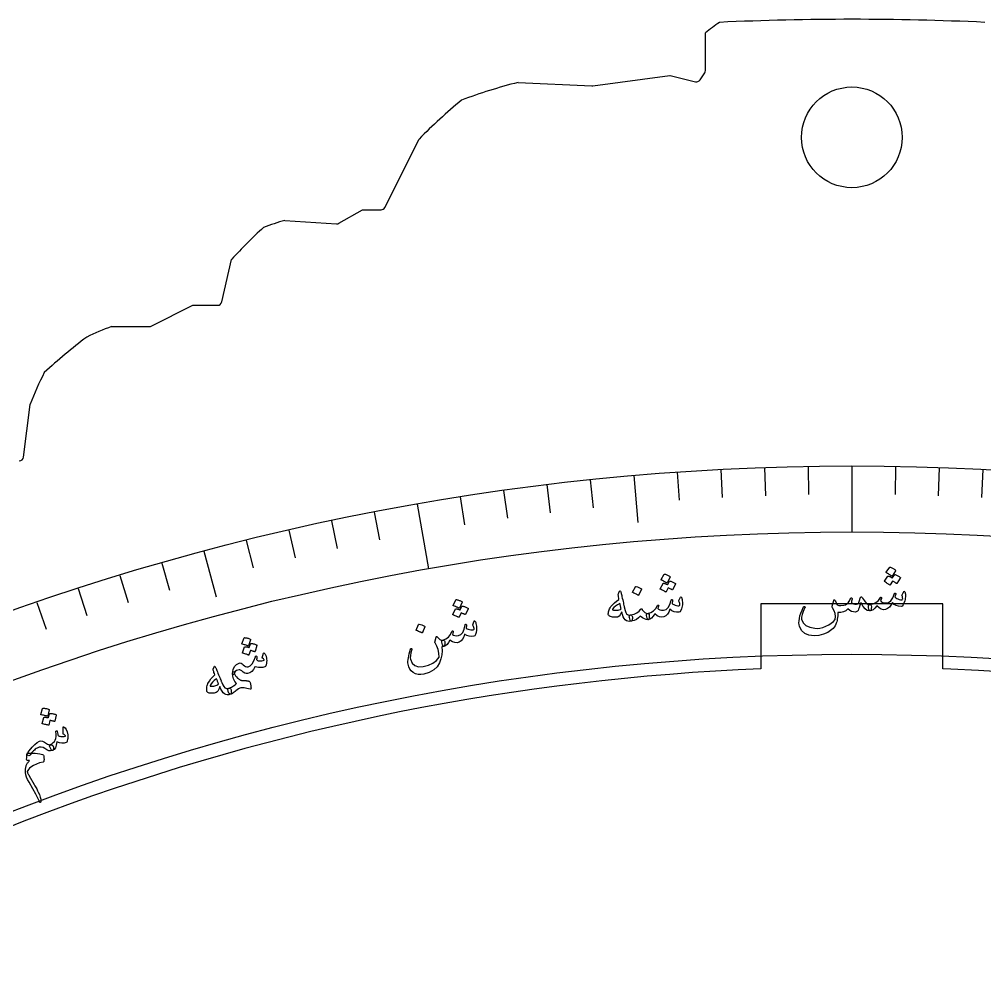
# Model space of a CAD drawing. Header units: millimetres. Extents: x -88 to 88, y -88 to 103.
# Drawn here: x -29.12 to 4.65, y 69.84 to 103.16 of the extents above; entities that cross this region are included whole.
import ezdxf

# ---------------------------------------------------------------- set-up
doc = ezdxf.new("R2010")
doc.units = ezdxf.units.MM
for name, color, linetype in [('CUT_INNER', 6, 'Continuous'), ('CUT_OUTER', 1, 'Continuous'), ('ENGRAVE', 7, 'Continuous'), ('ENGRAVE_FINE', 8, 'Continuous'), ('TEXT', 5, 'Continuous')]:
    doc.layers.add(name, color=color, linetype=linetype)

msp = doc.modelspace()

# ---------------------------------------------------------------- linework, layer by layer
at = {"layer": 'CUT_INNER'}
for points in [[(3.18, 82.732), (-3.18, 82.732), (-3.18, 80.4568)], [(3.4574, 80.4457), (3.18, 80.4568), (3.18, 82.732)]]:
    msp.add_lwpolyline(points, dxfattribs=at)
msp.add_circle((0, 99.0394), 1.76, dxfattribs=at)
for centre, radius, start, end in [((0, 0), 80.52, 110.390625, 87.539062), ((-0.0041, 0.0145), 80.5049, 92.260877, 110.391482)]:
    msp.add_arc(centre, radius, start, end, dxfattribs=at)
at = {"layer": 'CUT_OUTER'}
for points in [[(-5.1216, 101.3739), (-5.1216, 102.6851), (-5.1214, 102.6889)], [(-5.3102, 101.0459), (-5.1468, 101.2907)], [(-11.6749, 100.9579), (-11.6717, 100.9578), (-9.0919, 100.8346), (-9.0781, 100.8346), (-9.0644, 100.8358), (-6.3615, 101.2048), (-6.358, 101.2051), (-6.3545, 101.2044), (-5.4714, 100.9836)], [(-16.3309, 96.5899), (-15.1375, 98.9767), (-15.1359, 98.9797)], [(-17.9409, 96.0348), (-17.1176, 96.505), (-17.1142, 96.5068), (-17.1103, 96.507), (-16.4651, 96.507)], [(-19.8343, 96.1354), (-19.8307, 96.1354), (-18.0253, 96.0154)], [(-22.033, 93.2854), (-21.6901, 94.7726), (-21.6892, 94.7759)], [(-24.501, 92.4431), (-23.0521, 93.1676), (-23.0489, 93.169), (-23.0455, 93.1691), (-22.1792, 93.1691)], [(-25.8922, 92.4271), (-25.8884, 92.4273), (-24.5681, 92.4273)], [(-28.9673, 87.8604), (-28.7369, 89.7036), (-28.7362, 89.7072)]]:
    msp.add_lwpolyline(points, dxfattribs=at)
for centre, radius, start, end in [((-1.302, 98.1062), 5.9656, 123.87278, 129.80887), ((0.0092, 1.3479), 101.817, 87.390126, 92.60985), ((-5.2716, 101.3739), 0.15, 326.27854, 360), ((-7.0336, 82.6557), 18.8815, 104.23009, 110.52011), ((-5.435, 101.1291), 0.15, 255.96376, 326.27854), ((0.4433, 83.4669), 21.9854, 129.87621, 135.12236), ((-16.4651, 96.657), 0.15, 270, 333.43495), ((-9.233, 83.423), 16.8537, 132.30161, 137.65317), ((-17.5284, 87.9809), 8.4743, 105.7895, 111.07788), ((-18.0153, 96.1651), 0.15, 266.19856, 299.73234), ((-22.1792, 93.3191), 0.15, 270, 347.01684), ((-22.4977, 83.3164), 9.7225, 110.43449, 115.98874), ((-24.5681, 92.5773), 0.15, 270, 296.56505), ((-13.915, 75.1353), 21.2426, 127.19959, 132.41039), ((-17.1786, 85.2347), 12.3928, 153.21519, 158.84519), ((-29.1161, 87.879), 0.15, 270, 352.87498)]:
    msp.add_arc(centre, radius, start, end, dxfattribs=at)
at = {"layer": 'ENGRAVE'}
for points in [[(0, 87.5512), (0, 85.2474)], [(-7.6306, 87.218), (-7.4872, 85.5787)], [(-15.2031, 86.2211), (-14.803, 83.9523)], [(-22.6599, 84.568), (-22.234, 82.9784)]]:
    msp.add_lwpolyline(points, dxfattribs=at)
for radius in [87.5512, 85.2474, 80.9688]:
    msp.add_circle((0, 0), radius, dxfattribs=at)
at = {"layer": 'ENGRAVE_FINE'}
for points in [[(-3.0555, 87.4979), (-3.021, 86.5111)], [(-1.528, 87.5379), (-1.5107, 86.5507)], [(1.528, 87.5379), (1.5107, 86.5507)], [(3.0555, 87.4979), (3.021, 86.5111)], [(-6.1073, 87.3379), (-6.0384, 86.353)], [(-4.5821, 87.4312), (-4.5304, 86.4452)], [(4.5821, 87.4312), (4.5304, 86.4452)], [(-10.6698, 86.8986), (-10.5495, 85.9186)], [(-9.1516, 87.0716), (-9.0484, 86.0896)], [(-13.696, 86.4733), (-13.5416, 85.4981)], [(-12.1848, 86.6992), (-12.0474, 85.7214)], [(-16.7056, 85.9426), (-16.5172, 84.9734)], [(-18.2029, 85.638), (-17.9976, 84.6722)], [(-19.6947, 85.3073), (-19.4726, 84.3452)], [(-21.1806, 84.9506), (-20.9417, 83.9925)], [(-24.1324, 84.1596), (-23.8602, 83.2105)], [(-25.5975, 83.7256), (-25.3088, 82.7814)], [(-27.0548, 83.2661), (-26.7497, 82.3271)], [(-28.5039, 82.7813), (-28.1824, 81.8477)]]:
    msp.add_lwpolyline(points, dxfattribs=at)
at = {"layer": 'TEXT'}
for points in [[(-6.5639, 83.7647), (-6.561, 83.768), (-6.5568, 83.7702), (-6.5513, 83.7713), (-6.5444, 83.7712), (-6.5192, 83.764), (-6.4948, 83.7559), (-6.471, 83.7468), (-6.448, 83.7367), (-6.4255, 83.7255), (-6.4034, 83.713), (-6.3816, 83.6992), (-6.3603, 83.6842), (-6.3548, 83.6786), (-6.3519, 83.6731), (-6.3515, 83.6677), (-6.3536, 83.6625), (-6.4583, 83.4668), (-6.4624, 83.4631), (-6.468, 83.4624), (-6.475, 83.4646), (-6.4835, 83.4698), (-6.4908, 83.4742), (-6.5024, 83.4807), (-6.5182, 83.4893), (-6.5382, 83.5001), (-6.5627, 83.513), (-6.5921, 83.528), (-6.6264, 83.545), (-6.6655, 83.5641), (-6.6707, 83.5674), (-6.6735, 83.5709), (-6.6738, 83.5746), (-6.6716, 83.5785)], [(1.4975, 83.7522), (1.5006, 83.7552), (1.505, 83.7569), (1.5106, 83.7575), (1.5174, 83.7567), (1.5417, 83.7472), (1.5652, 83.7368), (1.5879, 83.7254), (1.6098, 83.7132), (1.6311, 83.6998), (1.6518, 83.6853), (1.6721, 83.6695), (1.6918, 83.6525), (1.6956, 83.6473), (1.6972, 83.6419), (1.6966, 83.6362), (1.6939, 83.6303), (1.5712, 83.4456), (1.5679, 83.4432), (1.5632, 83.4433), (1.5569, 83.4458), (1.5491, 83.4509), (1.5439, 83.4544), (1.5359, 83.4598), (1.525, 83.467), (1.5111, 83.4762), (1.4944, 83.4871), (1.4747, 83.4996), (1.4521, 83.5137), (1.4265, 83.5294), (1.3376, 83.393), (1.3332, 83.3897), (1.3276, 83.3895), (1.3209, 83.3924), (1.3129, 83.3983), (1.306, 83.4034), (1.2952, 83.4109), (1.2803, 83.421), (1.2615, 83.4336), (1.2383, 83.4487), (1.2106, 83.4664), (1.1782, 83.4865), (1.1412, 83.5092), (1.1373, 83.5129), (1.1357, 83.5166), (1.1362, 83.5203), (1.1389, 83.524), (1.263, 83.6994), (1.2662, 83.7024), (1.2705, 83.7042), (1.2761, 83.7048), (1.2829, 83.704), (1.3002, 83.6974), (1.3172, 83.6903), (1.3341, 83.6827), (1.3508, 83.6747), (1.3672, 83.666), (1.3831, 83.6566), (1.3985, 83.6464), (1.4135, 83.6355)], [(1.33, 84.011), (1.3332, 84.014), (1.3376, 84.0158), (1.3432, 84.0163), (1.3501, 84.0156), (1.3745, 84.0061), (1.398, 83.9957), (1.4208, 83.9844), (1.4428, 83.9722), (1.4642, 83.9589), (1.485, 83.9444), (1.5054, 83.9286), (1.5252, 83.9117), (1.5301, 83.9056), (1.5325, 83.8998), (1.5324, 83.8945), (1.5298, 83.8894), (1.4072, 83.7045), (1.4028, 83.7012), (1.3972, 83.701), (1.3904, 83.7039), (1.3824, 83.7098), (1.3755, 83.7149), (1.3646, 83.7224), (1.3497, 83.7325), (1.3308, 83.7451), (1.3076, 83.7603), (1.2797, 83.7779), (1.2472, 83.7981), (1.2101, 83.8208), (1.2052, 83.8246), (1.2027, 83.8283), (1.2028, 83.832), (1.2053, 83.8356)], [(-6.3729, 83.5228), (-6.3701, 83.5261), (-6.3659, 83.5282), (-6.3603, 83.5293), (-6.3535, 83.5292), (-6.3284, 83.522), (-6.304, 83.5138), (-6.2803, 83.5046), (-6.2574, 83.4945), (-6.235, 83.4832), (-6.213, 83.4707), (-6.1913, 83.4568), (-6.17, 83.4418), (-6.1658, 83.437), (-6.1637, 83.4317), (-6.1637, 83.426), (-6.1659, 83.4198), (-6.2707, 83.2245), (-6.2737, 83.2218), (-6.2785, 83.2214), (-6.285, 83.2234), (-6.2933, 83.2277), (-6.2987, 83.2307), (-6.3072, 83.2353), (-6.3188, 83.2415), (-6.3334, 83.2493), (-6.3511, 83.2586), (-6.3719, 83.2692), (-6.3957, 83.2811), (-6.4226, 83.2943), (-6.4984, 83.1502), (-6.5024, 83.1465), (-6.508, 83.1458), (-6.515, 83.148), (-6.5234, 83.1532), (-6.5308, 83.1576), (-6.5423, 83.1641), (-6.558, 83.1727), (-6.578, 83.1835), (-6.6024, 83.1963), (-6.6317, 83.2113), (-6.6659, 83.2283), (-6.7048, 83.2474), (-6.709, 83.2508), (-6.711, 83.2543), (-6.7108, 83.258), (-6.7085, 83.2619), (-6.6014, 83.4482), (-6.5985, 83.4515), (-6.5944, 83.4537), (-6.5888, 83.4548), (-6.582, 83.4547), (-6.5642, 83.4497), (-6.5466, 83.4442), (-6.5291, 83.4383), (-6.5117, 83.4318), (-6.4945, 83.4248), (-6.4778, 83.4169), (-6.4615, 83.4082), (-6.4456, 83.3987)], [(-8.1215, 83.1706), (-8.1085, 83.1873), (-8.0973, 83.1903), (-8.0878, 83.1795), (-8.0801, 83.1549), (-8.077, 83.1399), (-8.0723, 83.1191), (-8.0662, 83.0927), (-8.0585, 83.0605), (-8.0495, 83.0223), (-8.0393, 82.9777), (-8.0278, 82.9267), (-8.0152, 82.8694), (-8.0027, 82.813), (-7.9915, 82.7626), (-7.9817, 82.718), (-7.9733, 82.6793), (-7.9662, 82.6467), (-7.9604, 82.6203), (-7.9561, 82.6001), (-7.9531, 82.5861), (-7.932, 82.498), (-7.9073, 82.4304), (-7.879, 82.3832), (-7.8472, 82.3564), (-7.8256, 82.3469), (-7.8002, 82.3417), (-7.7708, 82.3409), (-7.7376, 82.3445), (-7.7176, 82.3431), (-7.7015, 82.3349), (-7.6895, 82.3198), (-7.6814, 82.2979), (-7.6768, 82.271), (-7.6751, 82.2434), (-7.6765, 82.2154), (-7.6809, 82.1867), (-7.6877, 82.1619), (-7.6959, 82.1432), (-7.7056, 82.1306), (-7.7168, 82.124), (-7.7807, 82.1186), (-7.8368, 82.125), (-7.8851, 82.1432), (-7.9257, 82.1733), (-7.9619, 82.2197), (-7.9941, 82.2823), (-8.0224, 82.361), (-8.0468, 82.4558), (-8.0756, 82.3938), (-8.1062, 82.3443), (-8.1386, 82.3072), (-8.1729, 82.2827), (-8.2016, 82.2722), (-8.2359, 82.2659), (-8.2759, 82.2636), (-8.3215, 82.2653), (-8.3701, 82.2712), (-8.4112, 82.2797), (-8.4449, 82.2908), (-8.4711, 82.3045), (-8.493, 82.3225), (-8.5083, 82.3421), (-8.517, 82.3633), (-8.519, 82.3861), (-8.5163, 82.4151), (-8.5099, 82.4477), (-8.4999, 82.4836), (-8.4862, 82.5231), (-8.4705, 82.5629), (-8.4564, 82.5948), (-8.444, 82.6188), (-8.4333, 82.6349), (-8.3713, 82.7024), (-8.3028, 82.7668), (-8.2277, 82.8281), (-8.1459, 82.8863), (-8.1538, 82.933), (-8.1601, 82.9733), (-8.1648, 83.0073), (-8.168, 83.035), (-8.1689, 83.0584), (-8.1668, 83.0796), (-8.1616, 83.0987), (-8.1535, 83.1155)], [(-7.566, 83.3317), (-7.5632, 83.3351), (-7.559, 83.3373), (-7.5535, 83.3384), (-7.5466, 83.3384), (-7.4968, 83.3234), (-7.4495, 83.3039), (-7.4045, 83.2798), (-7.3619, 83.2512), (-7.3577, 83.2466), (-7.3555, 83.2418), (-7.3556, 83.2369), (-7.3577, 83.2318), (-7.4571, 83.0351), (-7.461, 83.0303), (-7.4664, 83.0287), (-7.4734, 83.0304), (-7.4819, 83.0354), (-7.4893, 83.0396), (-7.5009, 83.046), (-7.5167, 83.0545), (-7.5368, 83.065), (-7.5614, 83.0776), (-7.5908, 83.0922), (-7.6252, 83.1088), (-7.6643, 83.1275), (-7.6696, 83.1307), (-7.6724, 83.1341), (-7.6728, 83.1378), (-7.6706, 83.1417)], [(1.8277, 83.1671), (1.8332, 83.1707), (1.8395, 83.1693), (1.8466, 83.163), (1.8545, 83.1517), (1.8629, 83.1328), (1.8689, 83.1059), (1.8726, 83.071), (1.8739, 83.0282), (1.8736, 82.9796), (1.8699, 82.9323), (1.8629, 82.8863), (1.8525, 82.8416), (1.8232, 82.7548), (1.7915, 82.6928), (1.7573, 82.6553), (1.7205, 82.6426), (1.6343, 82.6494), (1.5549, 82.6736), (1.4821, 82.715), (1.4161, 82.7739), (1.3685, 82.6838), (1.3128, 82.6138), (1.2489, 82.5638), (1.1768, 82.534), (1.1016, 82.5282), (1.0258, 82.5483), (0.9493, 82.5941), (0.872, 82.6657), (0.8081, 82.5856), (0.7457, 82.5285), (0.6848, 82.4944), (0.6254, 82.4834), (0.6135, 82.4902), (0.6023, 82.5106), (0.5918, 82.5445), (0.5821, 82.592), (0.5787, 82.6388), (0.5851, 82.6732), (0.6012, 82.6952), (0.627, 82.7049), (0.7405, 82.7296), (0.8401, 82.7787), (0.926, 82.8521), (0.9981, 82.9498), (1.002, 82.9552), (1.0062, 82.959), (1.0107, 82.9612), (1.0155, 82.9619), (1.0213, 82.9612), (1.0266, 82.9593), (1.0311, 82.9562), (1.0351, 82.9518), (1.0372, 82.9386), (1.0316, 82.9162), (1.0181, 82.8847), (0.9969, 82.844), (1.0237, 82.8121), (1.0656, 82.7884), (1.1227, 82.7727), (1.1949, 82.7651), (1.2853, 82.7826), (1.365, 82.8431), (1.4343, 82.9463), (1.4931, 83.0925), (1.496, 83.1), (1.4995, 83.1054), (1.5035, 83.1085), (1.5082, 83.1095), (1.5151, 83.1088), (1.5211, 83.1068), (1.5261, 83.1036), (1.5302, 83.0993), (1.5332, 83.093), (1.5349, 83.0869), (1.5354, 83.0807), (1.5347, 83.0746), (1.5081, 82.9717), (1.5364, 82.9456), (1.5706, 82.9225), (1.6107, 82.9023), (1.6566, 82.8851), (1.7015, 82.8736), (1.7357, 82.8706), (1.7593, 82.8761), (1.7724, 82.8901), (1.777, 82.9119), (1.7754, 82.943), (1.7675, 82.9835), (1.7533, 83.0333), (1.7562, 83.0472), (1.7695, 83.0742), (1.7934, 83.1141), (1.8277, 83.1671)], [(-13.8493, 82.8722), (-13.8468, 82.8758), (-13.8428, 82.8783), (-13.8373, 82.8799), (-13.8305, 82.8804), (-13.8048, 82.8755), (-13.7797, 82.8695), (-13.7552, 82.8625), (-13.7314, 82.8545), (-13.708, 82.8452), (-13.6849, 82.8347), (-13.662, 82.8229), (-13.6394, 82.8098), (-13.6336, 82.8047), (-13.6302, 82.7995), (-13.6293, 82.7941), (-13.6309, 82.7887), (-13.7182, 82.5847), (-13.7219, 82.5807), (-13.7274, 82.5794), (-13.7346, 82.5811), (-13.7435, 82.5855), (-13.7512, 82.5892), (-13.7633, 82.5947), (-13.7798, 82.6019), (-13.8006, 82.6109), (-13.8262, 82.6216), (-13.8568, 82.6339), (-13.8924, 82.6479), (-13.933, 82.6636), (-13.9385, 82.6664), (-13.9416, 82.6696), (-13.9422, 82.6732), (-13.9404, 82.6773)], [(-8.114, 82.7386), (-8.2, 82.6993), (-8.2717, 82.6543), (-8.3291, 82.6036), (-8.3723, 82.5471), (-8.3748, 82.5397), (-8.374, 82.5333), (-8.3699, 82.5279), (-8.3625, 82.5234), (-8.3358, 82.515), (-8.3073, 82.5095), (-8.2769, 82.5067), (-8.2446, 82.5068), (-8.2104, 82.5096), (-8.1743, 82.5153), (-8.1364, 82.5238), (-8.0965, 82.535), (-8.0905, 82.5376), (-8.0842, 82.5418), (-8.0778, 82.5475), (-8.0713, 82.5548), (-8.0747, 82.5747), (-8.0787, 82.5955), (-8.0832, 82.6172), (-8.0882, 82.6397), (-8.0939, 82.6631), (-8.1, 82.6874), (-8.1068, 82.7126), (-8.114, 82.7386)], [(-5.9892, 82.9713), (-5.9841, 82.9754), (-5.9777, 82.9746), (-5.97, 82.969), (-5.9611, 82.9585), (-5.951, 82.9404), (-5.9424, 82.9142), (-5.9355, 82.8798), (-5.9301, 82.8374), (-5.9259, 82.7889), (-5.9251, 82.7415), (-5.9278, 82.695), (-5.9339, 82.6496), (-5.9549, 82.5604), (-5.9807, 82.4957), (-6.0113, 82.4552), (-6.0467, 82.439), (-6.1331, 82.4377), (-6.2145, 82.4543), (-6.2908, 82.4888), (-6.3621, 82.5412), (-6.401, 82.447), (-6.4499, 82.3721), (-6.5088, 82.3163), (-6.5778, 82.2798), (-6.6521, 82.2671), (-6.7295, 82.2799), (-6.81, 82.3184), (-6.8936, 82.3824), (-6.9497, 82.2967), (-7.0065, 82.2339), (-7.0639, 82.1943), (-7.1221, 82.1777), (-7.1345, 82.1834), (-7.1476, 82.2027), (-7.1612, 82.2354), (-7.1754, 82.2818), (-7.1831, 82.328), (-7.18, 82.3629), (-7.166, 82.3863), (-7.1412, 82.3984), (-7.0306, 82.4337), (-6.936, 82.4918), (-6.8574, 82.573), (-6.7947, 82.6771), (-6.7913, 82.6828), (-6.7875, 82.6869), (-6.7832, 82.6896), (-6.7786, 82.6908), (-6.7727, 82.6906), (-6.7673, 82.6892), (-6.7625, 82.6865), (-6.7581, 82.6826), (-6.7547, 82.6696), (-6.7583, 82.6467), (-6.7687, 82.6141), (-6.7861, 82.5716), (-6.7564, 82.5424), (-6.7124, 82.5227), (-6.6541, 82.5124), (-6.5815, 82.5116), (-6.4932, 82.5376), (-6.4194, 82.6052), (-6.3602, 82.7146), (-6.3154, 82.8657), (-6.3132, 82.8734), (-6.3102, 82.879), (-6.3064, 82.8825), (-6.3019, 82.884), (-6.295, 82.8839), (-6.2888, 82.8825), (-6.2835, 82.8798), (-6.279, 82.8758), (-6.2755, 82.8699), (-6.2732, 82.8639), (-6.2721, 82.8578), (-6.2723, 82.8516), (-6.289, 82.7467), (-6.2584, 82.7234), (-6.2222, 82.7036), (-6.1804, 82.6873), (-6.133, 82.6745), (-6.0873, 82.6672), (-6.053, 82.6675), (-6.03, 82.6752), (-6.0183, 82.6903), (-6.0157, 82.7124), (-6.0203, 82.7433), (-6.0319, 82.7828), (-6.0507, 82.8311), (-6.0492, 82.8453), (-6.0384, 82.8733), (-6.0184, 82.9154), (-5.9892, 82.9713)], [(0.2892, 82.9356), (0.294, 82.9481), (0.3009, 82.9584), (0.31, 82.9665), (0.3213, 82.9724), (0.3359, 82.9747), (0.3502, 82.9692), (0.3642, 82.9561), (0.3778, 82.9353), (0.4381, 82.8339), (0.4998, 82.7617), (0.5627, 82.7187), (0.627, 82.7049), (0.658, 82.6969), (0.6771, 82.6713), (0.6844, 82.6278), (0.6799, 82.5666), (0.6716, 82.5301), (0.6598, 82.504), (0.6444, 82.4885), (0.6254, 82.4834), (0.539, 82.5014), (0.4611, 82.554), (0.3916, 82.6413), (0.3303, 82.7632), (0.3253, 82.7741), (0.3199, 82.7774), (0.3142, 82.7729), (0.3082, 82.7608), (0.2792, 82.6702), (0.2543, 82.5973), (0.2334, 82.5423), (0.2167, 82.5051), (0.1999, 82.4783), (0.1792, 82.4591), (0.1546, 82.4476), (0.126, 82.4438), (0.0563, 82.4499), (-0.011, 82.4704), (-0.0759, 82.5052), (-0.1384, 82.5545), (-0.2087, 82.4926), (-0.2899, 82.452), (-0.3822, 82.4329), (-0.4856, 82.4351), (-0.4885, 82.3705), (-0.4934, 82.3095), (-0.5, 82.2523), (-0.5086, 82.1987), (-0.5189, 82.1486), (-0.5311, 82.1019), (-0.5451, 82.0586), (-0.561, 82.0187), (-0.5868, 81.9654), (-0.6186, 81.9167), (-0.6566, 81.8726), (-0.7006, 81.833), (-0.8456, 81.7363), (-0.996, 81.6675), (-1.1521, 81.6267), (-1.3139, 81.6138), (-1.4999, 81.6369), (-1.6487, 81.7006), (-1.7604, 81.8052), (-1.835, 81.9508), (-1.8468, 82.0024), (-1.851, 82.0643), (-1.8474, 82.1366), (-1.8362, 82.2191), (-1.8156, 82.3102), (-1.7841, 82.408), (-1.7417, 82.5124), (-1.6882, 82.6236), (-1.6833, 82.6312), (-1.6781, 82.6367), (-1.6724, 82.64), (-1.6665, 82.6412), (-1.6585, 82.6406), (-1.6517, 82.6384), (-1.6461, 82.6347), (-1.6417, 82.6294), (-1.6388, 82.6232), (-1.6378, 82.6166), (-1.6386, 82.6096), (-1.6412, 82.6023), (-1.7033, 82.4689), (-1.7433, 82.3572), (-1.7614, 82.2671), (-1.7576, 82.1987), (-1.7016, 82.0722), (-1.6056, 81.9766), (-1.4697, 81.9117), (-1.2938, 81.8775), (-1.2071, 81.8754), (-1.1147, 81.8862), (-1.0168, 81.91), (-0.9131, 81.9466), (-0.8093, 81.9951), (-0.7207, 82.0519), (-0.6472, 82.1171), (-0.589, 82.1908), (-0.5752, 82.2884), (-0.5861, 82.3889), (-0.6219, 82.4923), (-0.6826, 82.5986), (-0.6887, 82.6107), (-0.692, 82.6225), (-0.6925, 82.634), (-0.6903, 82.6453), (-0.6355, 82.85), (-0.6277, 82.8685), (-0.6185, 82.8772), (-0.608, 82.8761), (-0.5963, 82.8651), (-0.5804, 82.8353), (-0.5651, 82.8025), (-0.5504, 82.7666), (-0.5364, 82.7277), (-0.5107, 82.6944), (-0.4588, 82.6758), (-0.3805, 82.6718), (-0.276, 82.6822), (-0.2195, 82.6985), (-0.17, 82.7274), (-0.1276, 82.7688), (-0.0922, 82.8229), (-0.0874, 82.8305), (-0.083, 82.8386), (-0.0788, 82.8471), (-0.075, 82.8561), (-0.0713, 82.8654), (-0.0676, 82.8749), (-0.0639, 82.8845), (-0.0603, 82.8943), (-0.0527, 82.9127), (-0.0449, 82.9263), (-0.0368, 82.9349), (-0.0283, 82.9386), (-0.0209, 82.9387), (-0.0135, 82.9368), (-0.0062, 82.9326), (0.0012, 82.9263), (0.0074, 82.9197), (0.0111, 82.9121), (0.0123, 82.9037), (0.0111, 82.8943), (-0.0135, 82.8229), (-0.0166, 82.8012), (-0.0135, 82.7829), (-0.0043, 82.768), (0.0111, 82.7565), (0.0594, 82.7345), (0.1086, 82.7226), (0.1588, 82.7208), (0.2099, 82.7291), (0.2268, 82.7448), (0.2456, 82.7844), (0.2664, 82.848), (0.2892, 82.9356)], [(-13.638, 82.6479), (-13.6354, 82.6514), (-13.6314, 82.654), (-13.626, 82.6555), (-13.6191, 82.656), (-13.5935, 82.651), (-13.5685, 82.645), (-13.5442, 82.6379), (-13.5204, 82.6298), (-13.4971, 82.6205), (-13.4741, 82.6099), (-13.4513, 82.5981), (-13.4288, 82.5849), (-13.4241, 82.5805), (-13.4216, 82.5755), (-13.4211, 82.5698), (-13.4228, 82.5634), (-13.5101, 82.3596), (-13.5129, 82.3567), (-13.5176, 82.3559), (-13.5243, 82.3573), (-13.5329, 82.3609), (-13.5385, 82.3634), (-13.5474, 82.3672), (-13.5595, 82.3724), (-13.5748, 82.3789), (-13.5932, 82.3866), (-13.6148, 82.3954), (-13.6396, 82.4052), (-13.6675, 82.416), (-13.7304, 82.2658), (-13.7341, 82.2617), (-13.7396, 82.2605), (-13.7468, 82.2621), (-13.7557, 82.2666), (-13.7633, 82.2703), (-13.7754, 82.2758), (-13.7918, 82.283), (-13.8126, 82.292), (-13.8381, 82.3027), (-13.8686, 82.315), (-13.9041, 82.329), (-13.9446, 82.3446), (-13.949, 82.3476), (-13.9513, 82.3509), (-13.9515, 82.3547), (-13.9495, 82.3587), (-13.8591, 82.5537), (-13.8565, 82.5572), (-13.8525, 82.5598), (-13.8471, 82.5613), (-13.8403, 82.5618), (-13.8222, 82.5584), (-13.8041, 82.5545), (-13.7861, 82.5501), (-13.7683, 82.5452), (-13.7506, 82.5396), (-13.7332, 82.5332), (-13.7162, 82.526), (-13.6995, 82.518)], [(-7.1412, 82.3984), (-7.1212, 82.3938), (-7.1064, 82.3884), (-7.0968, 82.3823), (-7.0924, 82.3754), (-7.0896, 82.3645), (-7.0878, 82.3511), (-7.0871, 82.3351), (-7.0873, 82.3166), (-7.0916, 82.2568), (-7.0987, 82.2137), (-7.1089, 82.1873), (-7.1221, 82.1777), (-7.1887, 82.1813), (-7.257, 82.2036), (-7.327, 82.2445), (-7.3988, 82.304), (-7.4563, 82.2384), (-7.5284, 82.1866), (-7.6153, 82.1484), (-7.7168, 82.124), (-7.7282, 82.1252), (-7.7378, 82.1313), (-7.7457, 82.1421), (-7.752, 82.1578), (-7.7812, 82.2588), (-7.7844, 82.2701), (-7.7847, 82.2826), (-7.782, 82.2963), (-7.7763, 82.3112), (-7.7693, 82.323), (-7.7605, 82.3325), (-7.7499, 82.3396), (-7.7376, 82.3445), (-7.6159, 82.3744), (-7.5174, 82.4168), (-7.4423, 82.4718), (-7.3904, 82.5395), (-7.3844, 82.5487), (-7.377, 82.5555), (-7.3681, 82.56), (-7.3578, 82.5622), (-7.348, 82.5616), (-7.3408, 82.5581), (-7.336, 82.5516), (-7.3338, 82.5421), (-7.3327, 82.5329), (-7.3311, 82.525), (-7.3289, 82.5184), (-7.3263, 82.5131), (-7.2808, 82.4672), (-7.2347, 82.4328), (-7.1882, 82.4099), (-7.1412, 82.3984)], [(-13.2076, 82.132), (-13.2029, 82.1365), (-13.1964, 82.1363), (-13.1883, 82.1314), (-13.1784, 82.1217), (-13.1668, 82.1046), (-13.156, 82.0792), (-13.1461, 82.0456), (-13.1371, 82.0037), (-13.1286, 81.9559), (-13.1237, 81.9087), (-13.1223, 81.8622), (-13.1245, 81.8163), (-13.1376, 81.7257), (-13.1576, 81.6589), (-13.1846, 81.6159), (-13.2184, 81.5968), (-13.3044, 81.5879), (-13.3869, 81.5973), (-13.4659, 81.625), (-13.5415, 81.671), (-13.572, 81.5738), (-13.6142, 81.4948), (-13.668, 81.4342), (-13.7336, 81.3918), (-13.8065, 81.3726), (-13.8847, 81.3787), (-13.9682, 81.4099), (-14.0571, 81.4664), (-14.1056, 81.3761), (-14.1566, 81.3087), (-14.2104, 81.2642), (-14.2669, 81.2426), (-14.2798, 81.2472), (-14.2944, 81.2652), (-14.3109, 81.2967), (-14.329, 81.3416), (-14.3408, 81.387), (-14.3407, 81.422), (-14.3288, 81.4466), (-14.3052, 81.4607), (-14.1981, 81.5055), (-14.1089, 81.5718), (-14.0377, 81.6594), (-13.9844, 81.7686), (-13.9815, 81.7746), (-13.978, 81.7791), (-13.974, 81.7821), (-13.9694, 81.7837), (-13.9636, 81.784), (-13.9581, 81.7831), (-13.953, 81.7808), (-13.9484, 81.7773), (-13.9439, 81.7646), (-13.9454, 81.7416), (-13.953, 81.7081), (-13.9665, 81.6643), (-13.9344, 81.6378), (-13.8889, 81.622), (-13.8299, 81.6169), (-13.7575, 81.6224), (-13.6718, 81.656), (-13.6042, 81.7298), (-13.5547, 81.8439), (-13.5233, 81.9983), (-13.5218, 82.0062), (-13.5193, 82.0121), (-13.5159, 82.0159), (-13.5115, 82.0177), (-13.5045, 82.0182), (-13.4983, 82.0174), (-13.4928, 82.0152), (-13.488, 82.0116), (-13.4839, 82.006), (-13.4811, 82.0003), (-13.4795, 81.9943), (-13.4791, 81.9881), (-13.4866, 81.8821), (-13.4541, 81.8616), (-13.4163, 81.845), (-13.3733, 81.8324), (-13.325, 81.8238), (-13.2788, 81.8205), (-13.2446, 81.8238), (-13.2223, 81.8334), (-13.212, 81.8496), (-13.2114, 81.8718), (-13.2186, 81.9021), (-13.2337, 81.9405), (-13.2567, 81.987), (-13.2563, 82.0012), (-13.248, 82.0301), (-13.2318, 82.0737), (-13.2076, 82.132)], [(-15.153, 82.0107), (-15.1505, 82.0143), (-15.1466, 82.0169), (-15.1412, 82.0185), (-15.1344, 82.0191), (-15.0836, 82.0088), (-15.0348, 81.9937), (-14.9879, 81.9738), (-14.943, 81.9491), (-14.9383, 81.945), (-14.9358, 81.9404), (-14.9354, 81.9355), (-14.9371, 81.9302), (-15.0175, 81.7253), (-15.0209, 81.7202), (-15.0262, 81.7181), (-15.0333, 81.7191), (-15.0422, 81.7233), (-15.0499, 81.7269), (-15.062, 81.7322), (-15.0785, 81.7391), (-15.0994, 81.7478), (-15.125, 81.7581), (-15.1555, 81.7699), (-15.1911, 81.7834), (-15.2317, 81.7983), (-15.2373, 81.8011), (-15.2404, 81.8042), (-15.2411, 81.8079), (-15.2393, 81.8119)], [(-21.2577, 81.5423), (-21.2554, 81.546), (-21.2517, 81.5489), (-21.2464, 81.5509), (-21.2396, 81.5521), (-21.2135, 81.5495), (-21.1879, 81.5458), (-21.1628, 81.541), (-21.1383, 81.5352), (-21.1141, 81.5281), (-21.0901, 81.5197), (-21.0662, 81.51), (-21.0425, 81.4989), (-21.0361, 81.4944), (-21.0323, 81.4895), (-21.031, 81.4843), (-21.0321, 81.4788), (-21.1011, 81.2677), (-21.1045, 81.2633), (-21.1098, 81.2616), (-21.1172, 81.2625), (-21.1265, 81.2662), (-21.1345, 81.2692), (-21.1471, 81.2735), (-21.1642, 81.2793), (-21.1858, 81.2863), (-21.2123, 81.2947), (-21.2439, 81.3042), (-21.2807, 81.315), (-21.3227, 81.3269), (-21.3285, 81.3292), (-21.3318, 81.3321), (-21.3327, 81.3357), (-21.3313, 81.3399)], [(-14.5429, 81.5636), (-14.5374, 81.5784), (-14.5294, 81.586), (-14.5189, 81.5867), (-14.5059, 81.5802), (-14.4981, 81.5744), (-14.4892, 81.5669), (-14.479, 81.5578), (-14.4675, 81.547), (-14.4551, 81.5347), (-14.4417, 81.521), (-14.4275, 81.5059), (-14.4124, 81.4893), (-14.3918, 81.4722), (-14.367, 81.4617), (-14.3381, 81.4579), (-14.3052, 81.4607), (-14.2819, 81.4615), (-14.263, 81.455), (-14.2485, 81.4412), (-14.2382, 81.42), (-14.2324, 81.3962), (-14.2301, 81.3696), (-14.2313, 81.3402), (-14.2361, 81.3079), (-14.2423, 81.2806), (-14.2495, 81.2606), (-14.2577, 81.2479), (-14.2669, 81.2426), (-14.3416, 81.2294), (-14.3331, 81.0875), (-14.3433, 80.9479), (-14.372, 80.8107), (-14.4191, 80.6757), (-14.5025, 80.5351), (-14.6226, 80.4215), (-14.7792, 80.3346), (-14.9726, 80.2744), (-15.0755, 80.2602), (-15.1711, 80.2647), (-15.2596, 80.288), (-15.3409, 80.3301), (-15.4096, 80.387), (-15.4624, 80.4541), (-15.4992, 80.5314), (-15.5201, 80.619), (-15.5244, 80.6679), (-15.5241, 80.722), (-15.5194, 80.7811), (-15.5102, 80.8452), (-15.4968, 80.9145), (-15.4795, 80.9886), (-15.4582, 81.0678), (-15.433, 81.1519), (-15.4303, 81.159), (-15.4266, 81.1644), (-15.422, 81.1681), (-15.4165, 81.1701), (-15.4086, 81.1709), (-15.4016, 81.1704), (-15.3956, 81.1684), (-15.3906, 81.165), (-15.3859, 81.1591), (-15.3837, 81.1519), (-15.3841, 81.1432), (-15.387, 81.1331), (-15.418, 81.0174), (-15.4367, 80.9226), (-15.4431, 80.8485), (-15.4372, 80.7953), (-15.3801, 80.6601), (-15.287, 80.5728), (-15.1578, 80.5331), (-14.9927, 80.541), (-14.8087, 80.5884), (-14.654, 80.659), (-14.5284, 80.7532), (-14.4318, 80.871), (-14.4443, 81.0136), (-14.4706, 81.1409), (-14.5107, 81.253), (-14.5645, 81.3498), (-14.5735, 81.3639), (-14.5797, 81.3752), (-14.5832, 81.3835), (-14.584, 81.3888)], [(-21.0266, 81.3378), (-21.0244, 81.3416), (-21.0206, 81.3445), (-21.0153, 81.3465), (-21.0085, 81.3476), (-20.9825, 81.3449), (-20.957, 81.3412), (-20.932, 81.3363), (-20.9076, 81.3304), (-20.8835, 81.3232), (-20.8595, 81.3148), (-20.8357, 81.305), (-20.8121, 81.2939), (-20.8071, 81.2899), (-20.8041, 81.2852), (-20.8031, 81.2795), (-20.8042, 81.2731), (-20.8733, 81.0622), (-20.8758, 81.059), (-20.8805, 81.0578), (-20.8873, 81.0586), (-20.8962, 81.0614), (-20.902, 81.0634), (-20.9112, 81.0664), (-20.9238, 81.0705), (-20.9396, 81.0756), (-20.9587, 81.0816), (-20.9811, 81.0884), (-21.0067, 81.0959), (-21.0356, 81.1042), (-21.085, 80.9489), (-21.0884, 80.9445), (-21.0937, 80.9428), (-21.101, 80.9438), (-21.1103, 80.9474), (-21.1183, 80.9504), (-21.1308, 80.9548), (-21.1479, 80.9605), (-21.1694, 80.9676), (-21.1959, 80.9759), (-21.2274, 80.9855), (-21.2641, 80.9962), (-21.3059, 81.0081), (-21.3106, 81.0107), (-21.3132, 81.0138), (-21.3137, 81.0175), (-21.3121, 81.0217), (-21.2391, 81.2241), (-21.2369, 81.2279), (-21.2331, 81.2307), (-21.2278, 81.2328), (-21.2211, 81.2339), (-21.2026, 81.2321), (-21.1843, 81.2298), (-21.1659, 81.227), (-21.1476, 81.2238), (-21.1295, 81.2199), (-21.1116, 81.215), (-21.094, 81.2094), (-21.0766, 81.2028)], [(-21.6031, 80.2949), (-21.6124, 80.2781), (-21.6202, 80.2661), (-21.6265, 80.259), (-21.6311, 80.2568), (-21.6458, 80.2608), (-21.6556, 80.2693), (-21.6605, 80.2823), (-21.6606, 80.2998), (-21.6345, 80.4336), (-21.5861, 80.539), (-21.5156, 80.6158), (-21.4229, 80.6641), (-21.3919, 80.6667), (-21.3581, 80.6564), (-21.3215, 80.6332), (-21.2822, 80.5969), (-21.2448, 80.5631), (-21.205, 80.5416), (-21.1626, 80.5325), (-21.1179, 80.5358), (-21.0429, 80.5702), (-20.9752, 80.6399), (-20.9145, 80.7448), (-20.8609, 80.8849), (-20.8534, 80.9), (-20.8447, 80.9088), (-20.8346, 80.9113), (-20.8232, 80.9074), (-20.812, 80.8974), (-20.8055, 80.8833), (-20.8037, 80.8652), (-20.8066, 80.843), (-20.8111, 80.8214), (-20.8141, 80.8049), (-20.8155, 80.7936), (-20.8153, 80.7874), (-20.8084, 80.7704), (-20.7974, 80.7577), (-20.7825, 80.7492), (-20.7635, 80.7448), (-20.6968, 80.7389), (-20.6398, 80.7404), (-20.5922, 80.7492), (-20.5542, 80.7653), (-20.5507, 80.7745), (-20.5597, 80.7893), (-20.5814, 80.8099), (-20.6157, 80.836), (-20.6194, 80.8389), (-20.6217, 80.8421), (-20.6225, 80.8457), (-20.6217, 80.8497), (-20.5711, 81.0125), (-20.5681, 81.0159), (-20.5646, 81.0173), (-20.5606, 81.0166), (-20.556, 81.0137), (-20.5141, 80.9698), (-20.485, 80.9073), (-20.4688, 80.8264), (-20.4654, 80.727), (-20.4664, 80.6998), (-20.4681, 80.6745), (-20.4706, 80.6511), (-20.4739, 80.6296), (-20.478, 80.6101), (-20.4829, 80.5927), (-20.4888, 80.5775), (-20.4955, 80.5644), (-20.5116, 80.5432), (-20.5336, 80.5268), (-20.5617, 80.5152), (-20.5957, 80.5084), (-20.6748, 80.5034), (-20.7458, 80.5054), (-20.8089, 80.5146), (-20.8639, 80.5308), (-20.8672, 80.5327), (-20.8706, 80.5323), (-20.8741, 80.5296), (-20.8776, 80.5247), (-20.9226, 80.4341), (-20.9801, 80.3652), (-21.0502, 80.3181), (-21.133, 80.2927), (-21.1825, 80.293), (-21.2331, 80.3095), (-21.2848, 80.3423), (-21.3377, 80.3913), (-21.3572, 80.4079), (-21.3777, 80.4195), (-21.3991, 80.4261), (-21.4214, 80.4276), (-21.4755, 80.4184), (-21.5223, 80.3988), (-21.5619, 80.3686), (-21.5941, 80.3279), (-21.5992, 80.3179), (-21.6024, 80.3091), (-21.6037, 80.3014), (-21.6031, 80.2949)], [(-22.3044, 80.5346), (-22.2944, 80.5533), (-22.2839, 80.5582), (-22.2727, 80.5491), (-22.2609, 80.5262), (-22.2552, 80.512), (-22.247, 80.4924), (-22.2364, 80.4674), (-22.2234, 80.437), (-22.208, 80.4009), (-22.1902, 80.3587), (-22.1702, 80.3105), (-22.1478, 80.2562), (-22.1258, 80.2028), (-22.1061, 80.155), (-22.0888, 80.1128), (-22.0738, 80.0761), (-22.0612, 80.0452), (-22.0511, 80.0202), (-22.0433, 80.001), (-22.038, 79.9877), (-22.002, 79.9046), (-21.966, 79.8423), (-21.9301, 79.8006), (-21.8941, 79.7797), (-21.8712, 79.774), (-21.8452, 79.7733), (-21.8162, 79.7776), (-21.7841, 79.7869), (-21.7641, 79.789), (-21.7469, 79.7836), (-21.7325, 79.7708), (-21.7208, 79.7506), (-21.7115, 79.7248), (-21.7052, 79.698), (-21.7017, 79.6701), (-21.7011, 79.6411), (-21.7035, 79.6156), (-21.7084, 79.5958), (-21.7158, 79.5816), (-21.7257, 79.5732), (-21.7877, 79.5569), (-21.8441, 79.5535), (-21.8948, 79.5632), (-21.94, 79.5859), (-21.9836, 79.6254), (-22.0261, 79.6814), (-22.0675, 79.7541), (-22.1078, 79.8433), (-22.1255, 79.7773), (-22.1472, 79.7232), (-22.1727, 79.6812), (-22.2023, 79.6511), (-22.2287, 79.6359), (-22.2615, 79.6237), (-22.3005, 79.6145), (-22.3457, 79.6084), (-22.3946, 79.6058), (-22.4365, 79.6071), (-22.4716, 79.6123), (-22.4998, 79.6212), (-22.5245, 79.6352), (-22.5429, 79.6519), (-22.5551, 79.6713), (-22.561, 79.6934), (-22.5634, 79.7225), (-22.5627, 79.7556), (-22.559, 79.7928), (-22.5522, 79.834), (-22.5436, 79.876), (-22.5352, 79.9098), (-22.5272, 79.9356), (-22.5193, 79.9533), (-22.47, 80.0304), (-22.4135, 80.1057), (-22.3501, 80.179), (-22.2795, 80.2503), (-22.2953, 80.295), (-22.3084, 80.3336), (-22.3189, 80.3663), (-22.3268, 80.393), (-22.3317, 80.4159), (-22.3333, 80.4372), (-22.3315, 80.4568), (-22.3264, 80.4749)], [(-21.5892, 80.291), (-21.5771, 80.2571), (-21.5556, 80.2204), (-21.5247, 80.1807), (-21.4844, 80.1382), (-21.4674, 80.123), (-21.4502, 80.1091), (-21.4329, 80.0966), (-21.4155, 80.0853), (-21.398, 80.0753), (-21.3803, 80.0667), (-21.3625, 80.0593), (-21.3446, 80.0533), (-21.3366, 80.0515), (-21.3266, 80.0501), (-21.3144, 80.0492), (-21.3001, 80.0486), (-21.2836, 80.0483), (-21.265, 80.0481), (-21.2441, 80.0479), (-21.2211, 80.0479), (-21.2026, 80.0477), (-21.1852, 80.0469), (-21.169, 80.0457), (-21.154, 80.0441), (-21.1398, 80.042), (-21.1261, 80.0396), (-21.1131, 80.037), (-21.1005, 80.034), (-21.0799, 80.0275), (-21.0635, 80.0164), (-21.0513, 80.0007), (-21.0432, 79.9804), (-21.03, 79.9212), (-21.0206, 79.868), (-21.015, 79.8208), (-21.0132, 79.7796), (-21.0141, 79.7628), (-21.0199, 79.7523), (-21.0306, 79.7483), (-21.046, 79.7505), (-21.1607, 79.777), (-21.2524, 79.7932), (-21.3212, 79.7992), (-21.3671, 79.7951), (-21.404, 79.7814), (-21.4461, 79.7586), (-21.4934, 79.7268), (-21.5457, 79.6858), (-21.572, 79.6643), (-21.5971, 79.6448), (-21.621, 79.6274), (-21.6437, 79.6121), (-21.6654, 79.5989), (-21.6863, 79.5881), (-21.7064, 79.5795), (-21.7257, 79.5732), (-21.74, 79.5728), (-21.7547, 79.5793), (-21.7696, 79.5928), (-21.7849, 79.6131), (-21.799, 79.6385), (-21.8097, 79.6644), (-21.8171, 79.6909), (-21.8212, 79.718), (-21.8207, 79.7429), (-21.8143, 79.7626), (-21.8021, 79.7773), (-21.7841, 79.7869), (-21.6975, 79.8226), (-21.6248, 79.8608), (-21.5662, 79.9015), (-21.5216, 79.9447), (-21.5844, 80.0231), (-21.6281, 80.1085), (-21.6528, 80.2009), (-21.6582, 80.3004), (-21.644, 80.3627), (-21.6278, 80.3819), (-21.6095, 80.358), (-21.5892, 80.291)], [(-22.2227, 80.1103), (-22.3006, 80.0569), (-22.3635, 80.0002), (-22.4114, 79.9403), (-22.4442, 79.8773), (-22.4454, 79.8696), (-22.4435, 79.8634), (-22.4385, 79.8587), (-22.4304, 79.8556), (-22.4027, 79.8519), (-22.3737, 79.8514), (-22.3432, 79.8539), (-22.3114, 79.8595), (-22.2783, 79.8682), (-22.2437, 79.88), (-22.2078, 79.8949), (-22.1705, 79.9128), (-22.1649, 79.9164), (-22.1595, 79.9216), (-22.1542, 79.9283), (-22.149, 79.9366), (-22.1558, 79.9557), (-22.1633, 79.9755), (-22.1714, 79.996), (-22.1803, 80.0173), (-22.1899, 80.0394), (-22.2001, 80.0623), (-22.2111, 80.0859), (-22.2227, 80.1103)], [(-28.3037, 79.0716), (-28.3018, 79.0755), (-28.2983, 79.0787), (-28.2932, 79.0812), (-28.2866, 79.0829), (-28.2604, 79.0826), (-28.2347, 79.0812), (-28.2094, 79.0786), (-28.1845, 79.0749), (-28.1598, 79.07), (-28.1352, 79.0637), (-28.1107, 79.0562), (-28.0861, 79.0473), (-28.0794, 79.0433), (-28.0752, 79.0387), (-28.0733, 79.0337), (-28.074, 79.0281), (-28.1237, 78.8118), (-28.1266, 78.8072), (-28.1318, 78.805), (-28.1391, 78.8053), (-28.1487, 78.8081), (-28.1569, 78.8104), (-28.1698, 78.8136), (-28.1873, 78.8178), (-28.2094, 78.823), (-28.2365, 78.829), (-28.2687, 78.8357), (-28.3062, 78.8432), (-28.349, 78.8514), (-28.3549, 78.8532), (-28.3585, 78.8558), (-28.3597, 78.8593), (-28.3586, 78.8636)], [(-28.056, 78.8882), (-28.0541, 78.8921), (-28.0506, 78.8953), (-28.0455, 78.8978), (-28.0389, 78.8995), (-28.0128, 78.8991), (-27.9871, 78.8976), (-27.9619, 78.895), (-27.9371, 78.8912), (-27.9125, 78.8862), (-27.888, 78.8799), (-27.8635, 78.8722), (-27.839, 78.8632), (-27.8337, 78.8597), (-27.8303, 78.8552), (-27.8288, 78.8497), (-27.8293, 78.8432), (-27.879, 78.6272), (-27.8813, 78.6238), (-27.8858, 78.6222), (-27.8926, 78.6224), (-27.9017, 78.6244), (-27.9077, 78.6258), (-27.9171, 78.628), (-27.9299, 78.631), (-27.9461, 78.6347), (-27.9656, 78.639), (-27.9884, 78.6438), (-28.0145, 78.649), (-28.0439, 78.6547), (-28.0792, 78.4958), (-28.0821, 78.4911), (-28.0873, 78.489), (-28.0946, 78.4893), (-28.1041, 78.4921), (-28.1123, 78.4944), (-28.1252, 78.4976), (-28.1426, 78.5018), (-28.1647, 78.507), (-28.1916, 78.513), (-28.2238, 78.5198), (-28.2612, 78.5272), (-28.3038, 78.5354), (-28.3087, 78.5376), (-28.3116, 78.5405), (-28.3124, 78.5441), (-28.3112, 78.5485), (-28.2568, 78.7564), (-28.2549, 78.7603), (-28.2514, 78.7635), (-28.2464, 78.766), (-28.2397, 78.7677), (-28.2213, 78.7675), (-28.2028, 78.7669), (-28.1844, 78.7657), (-28.1659, 78.7641), (-28.1475, 78.7617), (-28.1293, 78.7585), (-28.1113, 78.7544), (-28.0935, 78.7494)], [(-27.585, 78.4178), (-27.5843, 78.4285), (-27.5811, 78.4348), (-27.5755, 78.4368), (-27.5673, 78.4345), (-27.5158, 78.3968), (-27.4746, 78.3379), (-27.4436, 78.2578), (-27.4227, 78.1565), (-27.4187, 78.1112), (-27.4182, 78.0675), (-27.4211, 78.0255), (-27.4276, 77.9853), (-27.4371, 77.9485), (-27.4476, 77.9202), (-27.4591, 77.9003), (-27.4717, 77.8889), (-27.5501, 77.8635), (-27.6308, 77.8574), (-27.7139, 77.8706), (-27.7994, 77.9032), (-27.822, 77.7887), (-27.8559, 77.7007), (-27.901, 77.6389), (-27.9575, 77.6033), (-27.9674, 77.6032), (-27.9786, 77.6095), (-27.9911, 77.6221), (-28.005, 77.6412), (-28.0386, 77.7051), (-28.0544, 77.7548), (-28.0524, 77.7903), (-28.0326, 77.8117), (-27.9753, 77.8443), (-27.9278, 77.8814), (-27.8902, 77.9232), (-27.8622, 77.9696), (-27.8432, 78.0246), (-27.8322, 78.092), (-27.8292, 78.172), (-27.8341, 78.2644), (-27.8333, 78.276), (-27.8296, 78.2849), (-27.8231, 78.2914), (-27.8137, 78.2952), (-27.8029, 78.2959), (-27.7949, 78.2921), (-27.7895, 78.2837), (-27.7867, 78.2708), (-27.7799, 78.2208), (-27.7725, 78.1812), (-27.7645, 78.1519), (-27.756, 78.1329), (-27.7439, 78.121), (-27.7246, 78.1107), (-27.6981, 78.102), (-27.6642, 78.0949), (-27.6251, 78.0913), (-27.5851, 78.0922), (-27.544, 78.0977), (-27.502, 78.1078), (-27.5018, 78.1079), (-27.5014, 78.108), (-27.5007, 78.1083), (-27.4997, 78.1086), (-27.4988, 78.1114), (-27.5002, 78.1156), (-27.5037, 78.1214), (-27.5093, 78.1287), (-27.5184, 78.1379), (-27.5322, 78.1494), (-27.5508, 78.1631), (-27.574, 78.179), (-27.5781, 78.1819), (-27.5811, 78.1863), (-27.583, 78.192), (-27.5837, 78.1991)], [(-28.4059, 77.933), (-28.3605, 77.9392), (-28.3053, 77.9283), (-28.2404, 77.9003), (-28.1657, 77.8552), (-28.127, 77.8321), (-28.0931, 77.8167), (-28.0639, 77.8091), (-28.0395, 77.8092), (-27.9808, 77.8078), (-27.9423, 77.7801), (-27.9241, 77.7262), (-27.926, 77.646), (-27.9299, 77.6309), (-27.9375, 77.6184), (-27.949, 77.6083), (-27.9644, 77.6008), (-28.0237, 77.5899), (-28.0866, 77.5986), (-28.153, 77.6269), (-28.223, 77.6748), (-28.2842, 77.7126), (-28.3488, 77.7279), (-28.4165, 77.7206), (-28.4875, 77.6909), (-28.5226, 77.6701), (-28.5562, 77.6473), (-28.5881, 77.6224), (-28.6185, 77.5955), (-28.647, 77.5666), (-28.6733, 77.5359), (-28.6975, 77.5033), (-28.7195, 77.469), (-28.7405, 77.4418), (-28.7622, 77.4255), (-28.7847, 77.4201), (-28.808, 77.4256), (-28.8295, 77.4374), (-28.8438, 77.4497), (-28.8506, 77.4624), (-28.8501, 77.4756), (-28.8427, 77.4938), (-28.8278, 77.5193), (-28.8055, 77.5522), (-28.7757, 77.5925), (-28.6722, 77.7203), (-28.576, 77.8196), (-28.4872, 77.8905), (-28.4059, 77.933)], [(-28.8588, 77.2884), (-28.8587, 77.3634), (-28.8559, 77.4209), (-28.8506, 77.4609), (-28.8426, 77.4836), (-28.8225, 77.4976), (-28.7843, 77.5079), (-28.728, 77.5144), (-28.6536, 77.517), (-28.5665, 77.5143), (-28.48, 77.5049), (-28.3939, 77.4886), (-28.3084, 77.4655), (-28.2855, 77.4552), (-28.2689, 77.4393), (-28.2588, 77.4178), (-28.2551, 77.3907), (-28.2536, 77.3627), (-28.2527, 77.3378), (-28.2522, 77.3161), (-28.2522, 77.2974), (-28.2524, 77.2821), (-28.2527, 77.2704), (-28.253, 77.2622), (-28.2533, 77.2577), (-28.2563, 77.2361), (-28.2621, 77.2197), (-28.2709, 77.2085), (-28.2824, 77.2025), (-28.4055, 77.1696), (-28.5177, 77.1283), (-28.6191, 77.0788), (-28.7095, 77.021), (-28.7565, 76.9844), (-28.7945, 76.9473), (-28.8235, 76.9095), (-28.8434, 76.8711), (-28.8421, 76.8654), (-28.8385, 76.8562), (-28.8325, 76.8434), (-28.8243, 76.827), (-28.8137, 76.8071), (-28.8008, 76.7836), (-28.7856, 76.7565), (-28.7681, 76.7259), (-28.5956, 76.4173), (-28.5709, 76.3744), (-28.548, 76.3342), (-28.527, 76.2969), (-28.5079, 76.2622), (-28.4908, 76.2304), (-28.4759, 76.2016), (-28.4632, 76.1757), (-28.4528, 76.1528), (-28.4151, 76.0626), (-28.387, 75.9783), (-28.3685, 75.9), (-28.3595, 75.8276), (-28.3612, 75.8134), (-28.3655, 75.8024), (-28.3722, 75.7948), (-28.3815, 75.7905), (-28.3957, 75.7906), (-28.408, 75.7996), (-28.4186, 75.8175), (-28.4273, 75.8443), (-28.4648, 75.9425), (-28.5354, 76.0844), (-28.6392, 76.27), (-28.7764, 76.4993), (-28.825, 76.5908), (-28.8611, 76.6778), (-28.8848, 76.7602), (-28.8961, 76.8382), (-28.8978, 76.8746), (-28.8981, 76.9094), (-28.8972, 76.9425), (-28.895, 76.974), (-28.8915, 77.0036), (-28.8866, 77.0314), (-28.8803, 77.0571), (-28.8726, 77.081), (-28.8624, 77.104), (-28.8509, 77.1265), (-28.838, 77.1486), (-28.8238, 77.1702), (-28.8084, 77.1913), (-28.7922, 77.2122), (-28.7749, 77.2327), (-28.7568, 77.2529), (-28.7586, 77.2536), (-28.7611, 77.254), (-28.7641, 77.2542), (-28.7677, 77.2541), (-28.7718, 77.2539), (-28.7766, 77.2535), (-28.7819, 77.2528), (-28.7877, 77.2519), (-28.7932, 77.2524), (-28.7988, 77.2527), (-28.8045, 77.2528), (-28.8102, 77.2527), (-28.8161, 77.2526), (-28.8222, 77.2525), (-28.8285, 77.2525), (-28.835, 77.2527), (-28.8455, 77.2555), (-28.853, 77.2624), (-28.8574, 77.2734), (-28.8588, 77.2884)]]:
    msp.add_lwpolyline(points, close=True, dxfattribs=at)

doc.saveas('drawing.dxf')
